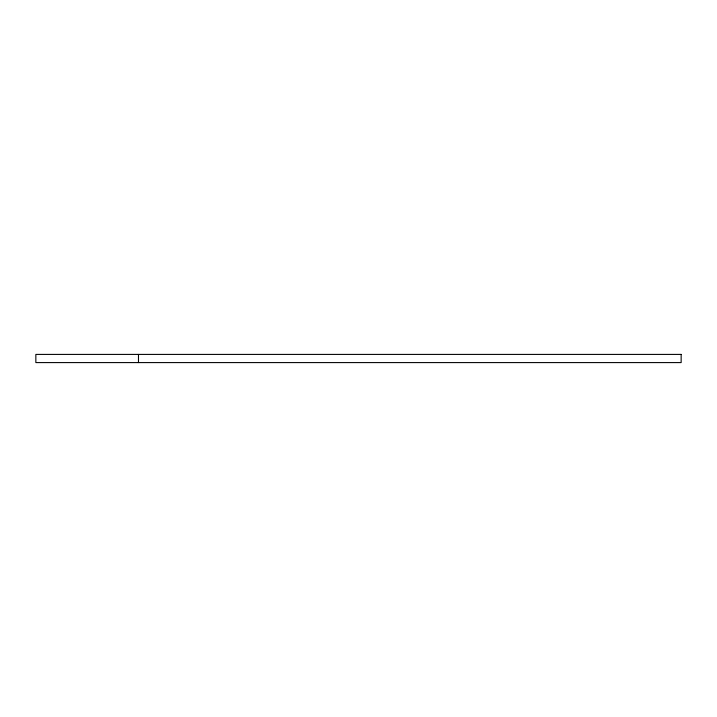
<?xml version="1.0" encoding="UTF-8"?>
<svg xmlns="http://www.w3.org/2000/svg" width="717" height="717" viewBox="0 0 717 717"><rect width="100%" height="100%" fill="white"/><g stroke="black" fill="none" stroke-linecap="round" stroke-linejoin="round"><path stroke-width="1.08" d="M138.48 354.413L138.48 362.587M681.15 354.413L35.85 354.413L35.85 362.587L681.15 362.587L681.15 354.413"/></g></svg>
